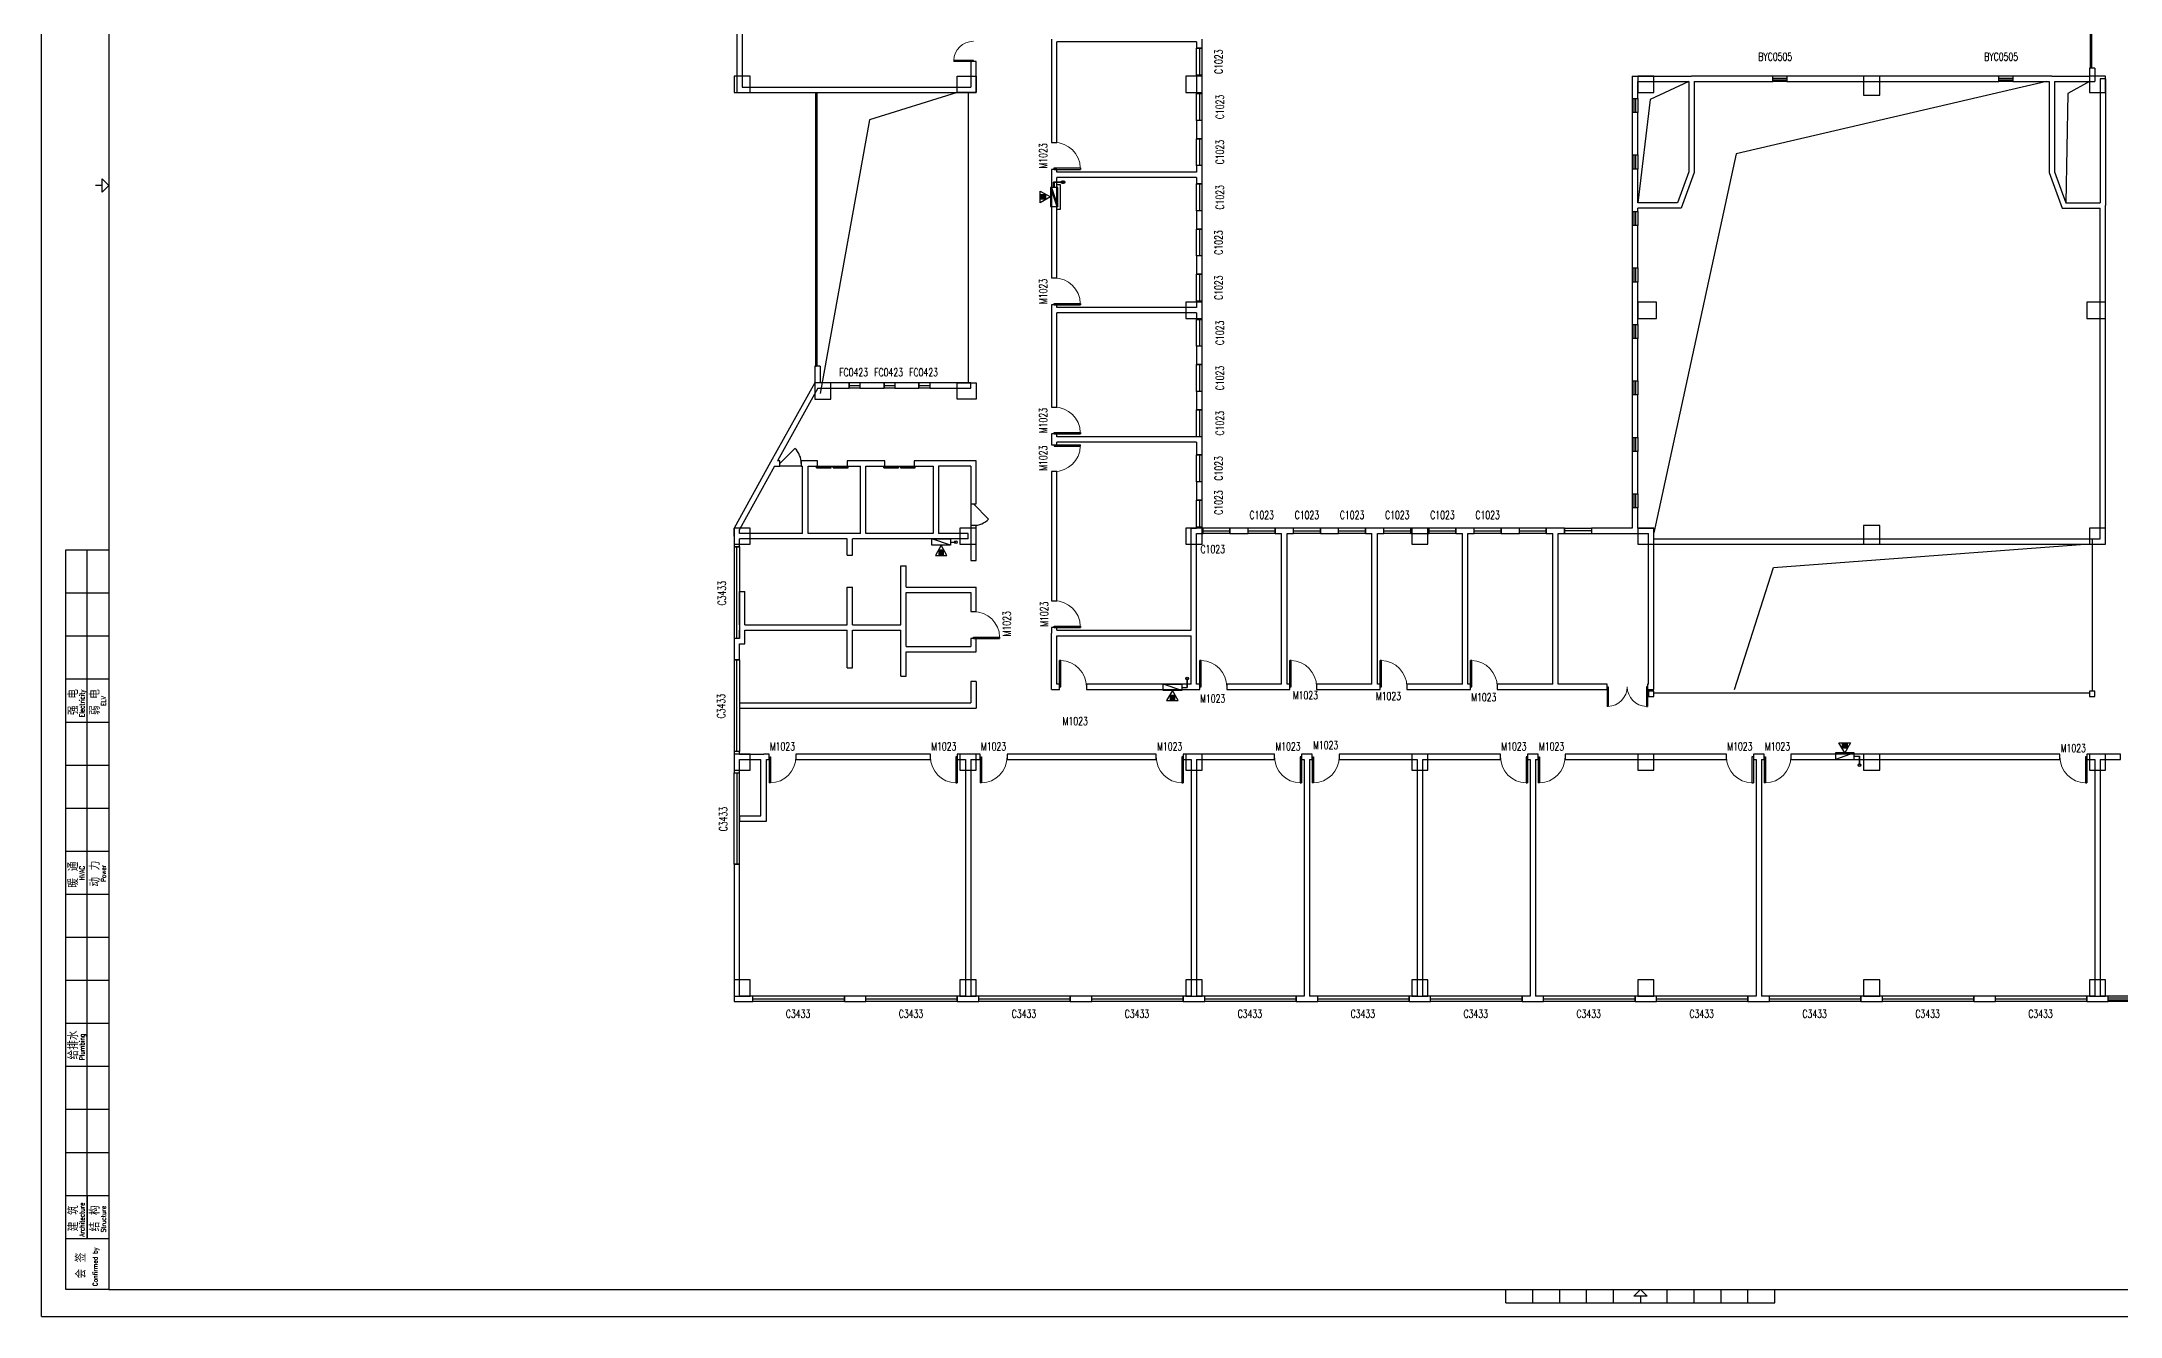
# Model space of a CAD drawing. Header units: inches. Extents: x -867 to 118033, y 851870 to 935970.
# Drawn here: x -867 to 76433, y 851870 to 899270 of the extents above; entities that cross this region are included whole.
import ezdxf

# ---------------------------------------------------------------- set-up
doc = ezdxf.new("R2010")
doc.units = ezdxf.units.IN
doc.header["$MEASUREMENT"] = 0
for name, color, linetype in [('COLUMN', 10, 'Continuous'), ('CURTWALL', 10, 'Continuous'), ('DOOR_FIRE', 10, 'Continuous'), ('WALL', 10, 'Continuous'), ('WINDOW', 10, 'Continuous')]:
    doc.layers.add(name, color=color, linetype=linetype)
doc.styles.add('_TCH_WINDOW', font='SIMPLEX', dxfattribs={"bigfont": 'GBCBIG'})
doc.styles.add('TKZ2_tjkts.shx', font='tjromant.shx', dxfattribs={"bigfont": 'tjkts.shx'})

msp = doc.modelspace()

# ---------------------------------------------------------------- linework, layer by layer
at = {"color": 7}
for p, q in [((-867, 851870), (-867, 935970)), ((1383, 893920), (1133, 893920)), ((833, 854770), (833, 880370)), ((33, 878770), (1633, 878770)), ((33, 877170), (1633, 877170)), ((33, 875570), (1633, 875570)), ((33, 873970), (1633, 873970)), ((33, 872370), (1633, 872370)), ((33, 870770), (1633, 870770)), ((33, 869170), (1633, 869170)), ((33, 867570), (1633, 867570)), ((33, 865970), (1633, 865970)), ((33, 864370), (1633, 864370)), ((33, 862770), (1633, 862770)), ((33, 861170), (1633, 861170)), ((33, 859570), (1633, 859570)), ((33, 857970), (1633, 857970)), ((33, 856370), (1633, 856370)), ((833, 856370), (833, 854770)), ((33, 854770), (1633, 854770)), ((53583, 852375), (53583, 852875)), ((54583, 852375), (54583, 852875)), ((55583, 852375), (55583, 852875)), ((56583, 852375), (56583, 852875)), ((57583, 852375), (57583, 852875)), ((58583, 852625), (58583, 852375)), ((59583, 852375), (59583, 852875)), ((60583, 852375), (60583, 852875)), ((61583, 852375), (61583, 852875)), ((62583, 852375), (62583, 852875)), ((63583, 852375), (63583, 852875)), ((-867, 851870), (118033, 851870)), ((53583, 852375), (63583, 852375))]:
    msp.add_line(p, q, dxfattribs=at)
at = {"color": 1}
for p, q in [((36763, 894044), (37093, 894044)), ((36763, 893844), (36763, 894044)), ((36803, 894044), (37133, 894044)), ((36803, 893844), (36803, 894044)), ((32933, 880660), (33133, 880660)), ((41533, 875260), (41733, 875260)), ((41733, 875260), (41733, 875590)), ((66533, 872700), (66733, 872700)), ((66733, 872700), (66733, 872370))]:
    msp.add_line(p, q, dxfattribs=at)
at = {"color": 1, "linetype": 'Continuous', "ltscale": 2}
for p, q in [((37093, 894044), (36763, 894044)), ((37133, 894044), (36803, 894044)), ((41733, 875590), (41733, 875260)), ((66733, 872370), (66733, 872700))]:
    msp.add_line(p, q, dxfattribs=at)
at = {"color": 8}
for p, q in [((36288, 893519), (36350, 893582)), ((36288, 893406), (36464, 893582)), ((36288, 893434), (36435, 893582)), ((36288, 893547), (36322, 893582)), ((36288, 893462), (36407, 893582)), ((36288, 893491), (36379, 893582)), ((36316, 893406), (36464, 893553)), ((36344, 893406), (36464, 893525)), ((36372, 893406), (36464, 893497)), ((36401, 893406), (36464, 893469)), ((36429, 893406), (36464, 893440)), ((32495, 880214), (32642, 880361)), ((32495, 880298), (32557, 880361)), ((32495, 880242), (32614, 880361)), ((32495, 880270), (32586, 880361)), ((32495, 880327), (32529, 880361)), ((32495, 880185), (32671, 880361)), ((32523, 880185), (32671, 880333)), ((32551, 880185), (32671, 880305)), ((32579, 880185), (32671, 880276)), ((32608, 880185), (32671, 880248)), ((32636, 880185), (32671, 880220)), ((41095, 874898), (41157, 874961)), ((41095, 874814), (41242, 874961)), ((41095, 874842), (41214, 874961)), ((41095, 874927), (41129, 874961)), ((41095, 874785), (41271, 874961)), ((41095, 874870), (41186, 874961)), ((41123, 874785), (41271, 874933)), ((41151, 874785), (41271, 874905)), ((41179, 874785), (41271, 874876)), ((41208, 874785), (41271, 874848)), ((41236, 874785), (41271, 874820)), ((66095, 873175), (66271, 872999)), ((66095, 873147), (66242, 872999)), ((66095, 873119), (66214, 872999)), ((66095, 873090), (66186, 872999)), ((66095, 873062), (66157, 872999)), ((66095, 873034), (66129, 872999)), ((66123, 873175), (66271, 873027)), ((66151, 873175), (66271, 873056)), ((66179, 873175), (66271, 873084)), ((66208, 873175), (66271, 873112)), ((66236, 873175), (66271, 873141))]:
    msp.add_line(p, q, dxfattribs=at)
at = {"color": 7}
msp.add_lwpolyline([(117033, 852870), (117033, 934970), (1633, 934970), (1633, 852870)], close=True, dxfattribs=at)
for points in [[(60383, 897780), (58951, 897122), (58483, 893280)], [(73683, 897780), (62140, 895098), (59083, 881006)], [(75283, 897780), (74472, 897344), (74402, 893280)], [(33183, 897380), (29916, 896366), (28083, 886180)], [(62083, 875180), (63534, 879712), (75283, 880599)], [(1633, 852870), (33, 852870), (33, 880370), (1633, 880370)]]:
    msp.add_lwpolyline(points, dxfattribs=at)
at = {"color": 2}
for points in [[(36643, 893494), (36270, 893279), (36270, 893709)], [(36288, 893406), (36288, 893582), (36464, 893582), (36464, 893406)], [(32583, 880540), (32368, 880168), (32797, 880168)], [(32495, 880185), (32671, 880185), (32671, 880361), (32495, 880361)], [(41183, 875140), (40968, 874768), (41397, 874768)], [(41095, 874785), (41271, 874785), (41271, 874961), (41095, 874961)], [(66183, 872820), (65968, 873192), (66397, 873192)], [(66095, 873175), (66271, 873175), (66271, 872999), (66095, 872999)]]:
    msp.add_lwpolyline(points, close=True, dxfattribs=at)
at = {"color": 30, "linetype": 'Continuous'}
for points in [[(36883, 893144), (36883, 893844), (36643, 893844), (36883, 893144)], [(36883, 893144), (36883, 893844), (36643, 893844), (36643, 893144)], [(36923, 893144), (36923, 893844), (36683, 893844), (36923, 893144)], [(36923, 893144), (36923, 893844), (36683, 893844), (36683, 893144)], [(32233, 880780), (32933, 880780), (32933, 880540), (32233, 880780)], [(32233, 880780), (32933, 880780), (32933, 880540), (32233, 880540)], [(40833, 875380), (41533, 875380), (41533, 875140), (40833, 875140)], [(40833, 875380), (41533, 875380), (41533, 875140), (40833, 875380)], [(65833, 872580), (66533, 872580), (66533, 872820), (65833, 872820)], [(65833, 872580), (66533, 872580), (66533, 872820), (65833, 872580)]]:
    msp.add_lwpolyline(points, close=True, dxfattribs=at)
at = {"color": 30}
msp.add_lwpolyline([(36883, 893044), (37023, 893044), (37023, 893944), (36883, 893944)], dxfattribs=at)
at = {"color": 7}
for points in [[(1383, 893670, 0), (1383, 894170, 0), (1633, 893920, 0)], [(58833, 852625, 0), (58333, 852625, 0), (58583, 852875, 0)]]:
    msp.add_polyline3d(points, close=True, dxfattribs=at)
at = {"color": 2}
for centre in [(37093, 894044), (37133, 894044), (33133, 880660, -1000), (41733, 875590), (66733, 872370)]:
    msp.add_circle(centre, 50, dxfattribs=at)
at = {"layer": 'COLUMN', "color": 2, "ltscale": 3}
for points in [[(25483, 897380), (25483, 897980), (24883, 897980), (24883, 897380)], [(33183, 897980), (33883, 897980), (33883, 897380), (33183, 897380)], [(42283, 897380), (42283, 897980), (41683, 897980), (41683, 897380)], [(59083, 897380), (59083, 897980), (58483, 897980), (58483, 897380)], [(67483, 897280), (67483, 897980), (66883, 897980), (66883, 897280)], [(75883, 897380), (75883, 897980), (75283, 897980), (75283, 897380)], [(42283, 888980), (42283, 889580), (41683, 889580), (41683, 888980)], [(59183, 888980), (59183, 889580), (58483, 889580), (58483, 888980)], [(75883, 888980), (75883, 889580), (75183, 889580), (75183, 888980)], [(28483, 885980), (28483, 886580), (27883, 886580), (27883, 885980)], [(33183, 886580), (33883, 886580), (33883, 885980), (33183, 885980)], [(67483, 880580), (67483, 881280), (66883, 881280), (66883, 880580)], [(25483, 880580), (25483, 881180), (24883, 881180), (24883, 880580)], [(33883, 880580), (33883, 881180), (33283, 881180), (33283, 880580)], [(42283, 880580), (42283, 881180), (41683, 881180), (41683, 880580)], [(50683, 880580), (50683, 881180), (50083, 881180), (50083, 880580)], [(59083, 880580), (59083, 881180), (58483, 881180), (58483, 880580)], [(75883, 880580), (75883, 881180), (75283, 881180), (75283, 880580)], [(58883, 874920), (59083, 874920), (59083, 875120), (58883, 875120)], [(75283, 874920), (75483, 874920), (75483, 875120), (75283, 875120)], [(25483, 872180), (25483, 872780), (24883, 872780), (24883, 872180)], [(33883, 872180), (33883, 872780), (33283, 872780), (33283, 872180)], [(42283, 872180), (42283, 872780), (41683, 872780), (41683, 872180)], [(50683, 872180), (50683, 872780), (50083, 872780), (50083, 872180)], [(59083, 872180), (59083, 872780), (58483, 872780), (58483, 872180)], [(67483, 872180), (67483, 872780), (66883, 872780), (66883, 872180)], [(75883, 872180), (75883, 872780), (75283, 872780), (75283, 872180)], [(25483, 863780), (25483, 864380), (24883, 864380), (24883, 863780)], [(33883, 863780), (33883, 864380), (33283, 864380), (33283, 863780)], [(42283, 863780), (42283, 864380), (41683, 864380), (41683, 863780)], [(50683, 863780), (50683, 864380), (50083, 864380), (50083, 863780)], [(59083, 863780), (59083, 864380), (58483, 864380), (58483, 863780)], [(67483, 863780), (67483, 864380), (66883, 864380), (66883, 863780)], [(75883, 863780), (75883, 864380), (75283, 864380), (75283, 863780)]]:
    msp.add_lwpolyline(points, close=True, dxfattribs=at)
at = {"layer": 'CURTWALL', "color": 4}
for p, q in [((75313, 905480), (75313, 898280)), ((75363, 905480), (75363, 898280)), ((27913, 897380), (27913, 887180)), ((27963, 897380), (27963, 887220))]:
    msp.add_line(p, q, dxfattribs=at)
at = {"layer": 'DOOR_FIRE', "color": 7}
for p, q in [((33051, 898568), (33051, 898530)), ((33783, 898568), (33051, 898568)), ((33783, 898530), (33051, 898530)), ((33783, 898530), (33783, 898568)), ((58283, 884555), (58283, 884030)), ((58349, 884030), (58349, 884555)), ((58416, 884030), (58416, 884555)), ((58483, 884555), (58483, 884030)), ((58283, 882455), (58283, 881930)), ((58349, 881930), (58349, 882455)), ((58416, 881930), (58416, 882455)), ((58483, 882455), (58483, 881930)), ((57343, 875280), (57380, 875280)), ((57343, 875280), (57343, 874549)), ((57380, 875280), (57380, 874549)), ((58805, 875280), (58805, 874549)), ((58843, 875280), (58805, 875280)), ((58843, 875280), (58843, 874549)), ((57380, 874549), (57343, 874549)), ((58805, 874549), (58843, 874549))]:
    msp.add_line(p, q, dxfattribs=at)
at = {"layer": 'DOOR_FIRE', "color": 4, "linetype": 'Continuous'}
for p, q in [((33583, 897380), (33583, 886580)), ((75383, 880770), (75383, 875120)), ((75283, 875045), (59083, 875045))]:
    msp.add_line(p, q, dxfattribs=at)
at = {"layer": 'DOOR_FIRE', "color": 4}
for p, q in [((29158, 886580), (29158, 886380)), ((29558, 886580), (29158, 886580)), ((29158, 886480), (29558, 886480)), ((29558, 886380), (29158, 886380)), ((29558, 886580), (29558, 886380)), ((30858, 886580), (30458, 886580)), ((30458, 886580), (30458, 886380)), ((30458, 886480), (30858, 886480)), ((30858, 886380), (30458, 886380)), ((30858, 886580), (30858, 886380)), ((31758, 886580), (31758, 886380)), ((32158, 886580), (31758, 886580)), ((31758, 886480), (32158, 886480)), ((32158, 886380), (31758, 886380)), ((32158, 886580), (32158, 886380)), ((26581, 883580), (27146, 884146)), ((27381, 883480), (26581, 883480)), ((33683, 882080), (33683, 881280)), ((33783, 882080), (34348, 881515)), ((55083, 881180), (54083, 881180)), ((54083, 880980), (54083, 881180)), ((54083, 881080), (55083, 881080)), ((55083, 880980), (54083, 880980)), ((55083, 880980), (55083, 881180)), ((55763, 881180), (56763, 881180)), ((55763, 881180), (55763, 880980)), ((56763, 881080), (55763, 881080)), ((55763, 880980), (56763, 880980)), ((56763, 881180), (56763, 880980))]:
    msp.add_line(p, q, dxfattribs=at)
at = {"layer": 'DOOR_FIRE', "color": 7, "lineweight": 13}
for centre, start, end in [((33783, 898549), 90, 178.53072), ((57361, 875280), 271.46928, 0), ((58824, 875280), 180, 268.53072)]:
    msp.add_arc(centre, 731, start, end, dxfattribs=at)
at = {"layer": 'DOOR_FIRE', "color": 4}
for centre, start, end in [((26581, 883580), 0, 45), ((33783, 882080), 270, 315)]:
    msp.add_arc(centre, 800, start, end, dxfattribs=at)
at = {"layer": 'WALL', "color": 2}
for p, q in [((24983, 900880), (24983, 897380)), ((25183, 900780), (25183, 897580)), ((36683, 899360), (36683, 895520)), ((42083, 899260), (36883, 899260)), ((36883, 895520), (36883, 899260)), ((42083, 899260), (42083, 899020)), ((42083, 899020), (42283, 899020)), ((42283, 899020), (42283, 899360)), ((33683, 898530), (33683, 897580)), ((33883, 898530), (33683, 898530)), ((33883, 897380), (33883, 898530)), ((75483, 898280), (75283, 898280)), ((75283, 898280), (75283, 897980)), ((75483, 898280), (75483, 897780)), ((25183, 897580), (33683, 897580)), ((42083, 898020), (42083, 897340)), ((42283, 898020), (42083, 898020)), ((42283, 897340), (42283, 898020)), ((58283, 897980), (58283, 897155)), ((58283, 897980), (60483, 897980)), ((58483, 897155), (58483, 897780)), ((58483, 897780), (60383, 897780)), ((60383, 897780), (60383, 894433)), ((63508, 897980), (60483, 897980)), ((60583, 897780), (63508, 897780)), ((60583, 897780), (60583, 894398)), ((63508, 897780), (63508, 897980)), ((71908, 897980), (64033, 897980)), ((64033, 897980), (64033, 897780)), ((64033, 897780), (71908, 897780)), ((71908, 897780), (71908, 897980)), ((73883, 897980), (72433, 897980)), ((72433, 897980), (72433, 897780)), ((72433, 897780), (73783, 897780)), ((73783, 897780), (73783, 894398)), ((73883, 897980), (75283, 897980)), ((73983, 897780), (73983, 894433)), ((73983, 897780), (75483, 897780)), ((75683, 897880), (75683, 893280)), ((75883, 897880), (75683, 897880)), ((75883, 897880), (75883, 893180)), ((24983, 897380), (33883, 897380)), ((42083, 897340), (42283, 897340)), ((58283, 897155), (58483, 897155)), ((42083, 896340), (42083, 895660)), ((42283, 896340), (42083, 896340)), ((42283, 895660), (42283, 896340)), ((58483, 896630), (58283, 896630)), ((58283, 896630), (58283, 895055)), ((58483, 895055), (58483, 896630)), ((36683, 895520), (36883, 895520)), ((42083, 895660), (42283, 895660)), ((36883, 894520), (36683, 894520)), ((36683, 894520), (36683, 894320)), ((36883, 894420), (36883, 894520)), ((42083, 894420), (36883, 894420)), ((42083, 894660), (42083, 894420)), ((42283, 894660), (42083, 894660)), ((42283, 894320), (42283, 894660)), ((58283, 895055), (58483, 895055)), ((58483, 894530), (58283, 894530)), ((58283, 894530), (58283, 893180)), ((58483, 893280), (58483, 894530)), ((60383, 894433), (59963, 893280)), ((60583, 894398), (60103, 893080)), ((73783, 894398), (74262, 893080)), ((73983, 894433), (74402, 893280)), ((36683, 894320), (36683, 890480)), ((42083, 894220), (36883, 894220)), ((36883, 890480), (36883, 894220)), ((42083, 894220), (42083, 893980)), ((42083, 893980), (42283, 893980)), ((42283, 893980), (42283, 894320)), ((42283, 892980), (42083, 892980)), ((42083, 892980), (42083, 892300)), ((42283, 892300), (42283, 892980)), ((58283, 893180), (58283, 892955)), ((58283, 892955), (58483, 892955)), ((59963, 893280), (58483, 893280)), ((60103, 893080), (58483, 893080)), ((58483, 892955), (58483, 893080)), ((74262, 893080), (75683, 893080)), ((74402, 893280), (75683, 893280)), ((75683, 880780), (75683, 893080)), ((75883, 880580), (75883, 893180)), ((42083, 892300), (42283, 892300)), ((58483, 892430), (58283, 892430)), ((58283, 892430), (58283, 890855)), ((58483, 890855), (58483, 892430)), ((42083, 891300), (42083, 890620)), ((42283, 891300), (42083, 891300)), ((42283, 890620), (42283, 891300)), ((42083, 890620), (42283, 890620)), ((58283, 890855), (58483, 890855)), ((36683, 890480), (36883, 890480)), ((58283, 890330), (58283, 888755)), ((58483, 890330), (58283, 890330)), ((58483, 888755), (58483, 890330)), ((36883, 889480), (36683, 889480)), ((36683, 889480), (36683, 889280)), ((36683, 889280), (36683, 885680)), ((36883, 889380), (36883, 889480)), ((42083, 889380), (36883, 889380)), ((42083, 889180), (36883, 889180)), ((36883, 885680), (36883, 889180)), ((42283, 889620), (42083, 889620)), ((42083, 889620), (42083, 889380)), ((42083, 889180), (42083, 888940)), ((42283, 889280), (42283, 889620)), ((42283, 888940), (42283, 889280)), ((42083, 888940), (42283, 888940)), ((58283, 888755), (58483, 888755)), ((58283, 888230), (58283, 886655)), ((58483, 888230), (58283, 888230)), ((58483, 886655), (58483, 888230)), ((42083, 887940), (42083, 887260)), ((42283, 887940), (42083, 887940)), ((42283, 887260), (42283, 887940)), ((28083, 887198), (27883, 887198)), ((27883, 887198), (27883, 886580)), ((28083, 887198), (28083, 886580)), ((42083, 887260), (42283, 887260)), ((58283, 886655), (58483, 886655)), ((27883, 886580), (26243, 883629)), ((28000, 886380), (26500, 883680)), ((27883, 886580), (27883, 886580)), ((27983, 886380), (28000, 886380)), ((27983, 886380), (29158, 886380)), ((29158, 886580), (28083, 886580)), ((29158, 886380), (29158, 886580)), ((30458, 886580), (29558, 886580)), ((29558, 886580), (29558, 886380)), ((29558, 886380), (30458, 886380)), ((30458, 886380), (30458, 886580)), ((30858, 886580), (30858, 886380)), ((31758, 886580), (30858, 886580)), ((30858, 886380), (31758, 886380)), ((31758, 886380), (31758, 886580)), ((33683, 886580), (32158, 886580)), ((32158, 886580), (32158, 886380)), ((32158, 886380), (33683, 886380)), ((33683, 886380), (33683, 886580)), ((42283, 886260), (42083, 886260)), ((42083, 886260), (42083, 885580)), ((42283, 885580), (42283, 886260)), ((58483, 886130), (58283, 886130)), ((58283, 886130), (58283, 884555)), ((58483, 884555), (58483, 886130)), ((36683, 885680), (36883, 885680)), ((42083, 885580), (42283, 885580)), ((36883, 884680), (36683, 884680)), ((36683, 884680), (36683, 884480)), ((36683, 884480), (36683, 884280)), ((36883, 884580), (36883, 884680)), ((42083, 884580), (36883, 884580)), ((42083, 884380), (36883, 884380)), ((36883, 884280), (36883, 884380)), ((42283, 884580), (42083, 884580)), ((42083, 884380), (42083, 883900)), ((42283, 884480), (42283, 884580)), ((42283, 883900), (42283, 884480)), ((58283, 884555), (58483, 884555)), ((26243, 883629), (24883, 881180)), ((26581, 883680), (26500, 883680)), ((26581, 883480), (26581, 883680)), ((27533, 883680), (27381, 883680)), ((27381, 883680), (27381, 883480)), ((27983, 883680), (27533, 883680)), ((27983, 883480), (27983, 883680)), ((29083, 883680), (29083, 883480)), ((29683, 883680), (29083, 883680)), ((30483, 883680), (29683, 883680)), ((30483, 883480), (30483, 883680)), ((32383, 883680), (31583, 883680)), ((31583, 883680), (31583, 883480)), ((33883, 883680), (32383, 883680)), ((33883, 882080), (33883, 883680)), ((36683, 884280), (36883, 884280)), ((42083, 883900), (42283, 883900)), ((58283, 884030), (58283, 882455)), ((58483, 884030), (58283, 884030)), ((58483, 882455), (58483, 884030)), ((26389, 883480), (25083, 881128)), ((26389, 883480), (26581, 883480)), ((27381, 883480), (27433, 883480)), ((27433, 880980), (27433, 883480)), ((27633, 880980), (27633, 883480)), ((27633, 883480), (27983, 883480)), ((29083, 883480), (29583, 883480)), ((29583, 880980), (29583, 883480)), ((29783, 880980), (29783, 883480)), ((29783, 883480), (30483, 883480)), ((31583, 883480), (32283, 883480)), ((32283, 883480), (32283, 880980)), ((33683, 883480), (32483, 883480)), ((32483, 883480), (32483, 880980)), ((33683, 883480), (33683, 882080)), ((36683, 883280), (36683, 878480)), ((36883, 883280), (36683, 883280)), ((36883, 878480), (36883, 883280)), ((42083, 882900), (42083, 882220)), ((42283, 882900), (42083, 882900)), ((42283, 882220), (42283, 882900)), ((33683, 882080), (33883, 882080)), ((42083, 882220), (42283, 882220)), ((58283, 882455), (58483, 882455)), ((33683, 881280), (33683, 879980)), ((33883, 881280), (33683, 881280)), ((33883, 879980), (33883, 881280)), ((42283, 881220), (42083, 881220)), ((42083, 881220), (42083, 881180)), ((42283, 881180), (42283, 881220)), ((58483, 881930), (58283, 881930)), ((58283, 881930), (58283, 881180)), ((58483, 881180), (58483, 881930)), ((24883, 880880), (24883, 881180)), ((24883, 880880), (24883, 880480)), ((24883, 880480), (25083, 880480)), ((25083, 880980), (25083, 881128)), ((27433, 880980), (25083, 880980)), ((25083, 880480), (25083, 880780)), ((27533, 880780), (25083, 880780)), ((29083, 880780), (27533, 880780)), ((29183, 880980), (27633, 880980)), ((29083, 880180), (29083, 880780)), ((29583, 880980), (29183, 880980)), ((29683, 880780), (29283, 880780)), ((29283, 880180), (29283, 880780)), ((32383, 880780), (29683, 880780)), ((32283, 880980), (29783, 880980)), ((33583, 880780), (32383, 880780)), ((33583, 880980), (32483, 880980)), ((33583, 880780), (33583, 880980)), ((41883, 877380), (41883, 881180)), ((41883, 881180), (42083, 881180)), ((42083, 877280), (42083, 880980)), ((42083, 880980), (42183, 880980)), ((42183, 880980), (42323, 880980)), ((42323, 881180), (42283, 881180)), ((42323, 880980), (42323, 881180)), ((43323, 881180), (43323, 880980)), ((44003, 881180), (43323, 881180)), ((43323, 880980), (44003, 880980)), ((44003, 880980), (44003, 881180)), ((45003, 881180), (45003, 880980)), ((45343, 881180), (45003, 881180)), ((45003, 880980), (45243, 880980)), ((45243, 875380), (45243, 880980)), ((45683, 881180), (45343, 881180)), ((45443, 875380), (45443, 880980)), ((45443, 880980), (45683, 880980)), ((45683, 880980), (45683, 881180)), ((47363, 881180), (46683, 881180)), ((46683, 881180), (46683, 880980)), ((46683, 880980), (47363, 880980)), ((47363, 880980), (47363, 881180)), ((48363, 881180), (48363, 880980)), ((48703, 881180), (48363, 881180)), ((48363, 880980), (48603, 880980)), ((48603, 875380), (48603, 880980)), ((49043, 881180), (48703, 881180)), ((48803, 880980), (49043, 880980)), ((48803, 875380), (48803, 880980)), ((49043, 880980), (49043, 881180)), ((50723, 881180), (50043, 881180)), ((50043, 881180), (50043, 880980)), ((50043, 880980), (50723, 880980)), ((50723, 880980), (50723, 881180)), ((52063, 881180), (51723, 881180)), ((51723, 881180), (51723, 880980)), ((51723, 880980), (51963, 880980)), ((51963, 875380), (51963, 880980)), ((52403, 881180), (52063, 881180)), ((52163, 875380), (52163, 880980)), ((52163, 880980), (52403, 880980)), ((52403, 880980), (52403, 881180)), ((53403, 881180), (53403, 880980)), ((54083, 881180), (53403, 881180)), ((53403, 880980), (54083, 880980)), ((54083, 880980), (54083, 881180)), ((55423, 881180), (55083, 881180)), ((55083, 881180), (55083, 880980)), ((55083, 880980), (55323, 880980)), ((55323, 875380), (55323, 880980)), ((55763, 881180), (55423, 881180)), ((55523, 875380), (55523, 880980)), ((55523, 880980), (55763, 880980)), ((55763, 880980), (55763, 881180)), ((56763, 881180), (56763, 880980)), ((58283, 881180), (56763, 881180)), ((56763, 880980), (58383, 880980)), ((58383, 880980), (58883, 880980)), ((58483, 881180), (59083, 881180)), ((58883, 880680), (58883, 880980)), ((58883, 875380), (58883, 880680)), ((59083, 880780), (59083, 881180)), ((59083, 880780), (75683, 880780)), ((59083, 875180), (59083, 880580)), ((59083, 880580), (75883, 880580)), ((29083, 880180), (29283, 880180)), ((31083, 879780), (31283, 879780)), ((31083, 878880), (31083, 879780)), ((31283, 878980), (31283, 879780)), ((33683, 879980), (33883, 879980)), ((29083, 878980), (29283, 878980)), ((29083, 877580), (29083, 878980)), ((29283, 877580), (29283, 878980)), ((31283, 878980), (33883, 878980)), ((33883, 878080), (33883, 878980)), ((25083, 878820), (25283, 878820)), ((25083, 877580), (25083, 878820)), ((25283, 877580), (25283, 878820)), ((31083, 877580), (31083, 878880)), ((31283, 878780), (33683, 878780)), ((31283, 877480), (31283, 878780)), ((33683, 878780), (33683, 878080)), ((36683, 878480), (36883, 878480)), ((25083, 877580), (25083, 877580)), ((25083, 877580), (25083, 877380)), ((25083, 877380), (25083, 877380)), ((25083, 877080), (25083, 877380)), ((25283, 877580), (29083, 877580)), ((25283, 876880), (25283, 877380)), ((25283, 877380), (29083, 877380)), ((29083, 875980), (29083, 877380)), ((29283, 877580), (31083, 877580)), ((29283, 877380), (31083, 877380)), ((29283, 875980), (29283, 877380)), ((31083, 876680), (31083, 877380)), ((31283, 876780), (31283, 877480)), ((33683, 878080), (33883, 878080)), ((36683, 877480), (36683, 877280)), ((36883, 877480), (36683, 877480)), ((36883, 877380), (36883, 877480)), ((36883, 877380), (41883, 877380)), ((25083, 877080), (24883, 877080)), ((24883, 877080), (24883, 876980)), ((24883, 876980), (24883, 876280)), ((25083, 877080), (25083, 877080)), ((25083, 876280), (25083, 876880)), ((25083, 876880), (25283, 876880)), ((31083, 875680), (31083, 876680)), ((31283, 876780), (33683, 876780)), ((33683, 877080), (33683, 876780)), ((33883, 877080), (33683, 877080)), ((33883, 876580), (33883, 877080)), ((36683, 875180), (36683, 877280)), ((36883, 877180), (41883, 877180)), ((36883, 875380), (36883, 877180)), ((41883, 875380), (41883, 877180)), ((42083, 875380), (42083, 877280)), ((24883, 876280), (25083, 876280)), ((29083, 875980), (29283, 875980)), ((31283, 876580), (33883, 876580)), ((31283, 875680), (31283, 876580)), ((31083, 875680), (31283, 875680)), ((33883, 875480), (33683, 875480)), ((33683, 875480), (33683, 874680)), ((33883, 875480), (33883, 874480)), ((36683, 875180), (36983, 875180)), ((36983, 875380), (36883, 875380)), ((36983, 875180), (36983, 875380)), ((37983, 875380), (37983, 875180)), ((41883, 875380), (37983, 875380)), ((37983, 875180), (41983, 875180)), ((41983, 875180), (42204, 875180)), ((42204, 875380), (42083, 875380)), ((42204, 875180), (42204, 875380)), ((43204, 875380), (43204, 875180)), ((45243, 875380), (43204, 875380)), ((43204, 875180), (45343, 875180)), ((45343, 875180), (45543, 875180)), ((45543, 875380), (45443, 875380)), ((45543, 875180), (45543, 875380)), ((46543, 875380), (46543, 875180)), ((48603, 875380), (46543, 875380)), ((46543, 875180), (48703, 875180)), ((48703, 875180), (48903, 875180)), ((48903, 875380), (48803, 875380)), ((48903, 875180), (48903, 875380)), ((51963, 875380), (49903, 875380)), ((49903, 875380), (49903, 875180)), ((49903, 875180), (52063, 875180)), ((52063, 875180), (52263, 875180)), ((52263, 875380), (52163, 875380)), ((52263, 875180), (52263, 875380)), ((55323, 875380), (53263, 875380)), ((53263, 875380), (53263, 875180)), ((53263, 875180), (55423, 875180)), ((55423, 875180), (57343, 875180)), ((57343, 875380), (55523, 875380)), ((57343, 875180), (57343, 875380)), ((58883, 875380), (58843, 875380)), ((58843, 875380), (58843, 875180)), ((58843, 875180), (59083, 875180)), ((25083, 874680), (33683, 874680)), ((25083, 874680), (25083, 874480)), ((25083, 874480), (33883, 874480)), ((25083, 872880), (24883, 872880)), ((24883, 872880), (24883, 872680)), ((25083, 872780), (25083, 872880)), ((25083, 872780), (25983, 872780)), ((26183, 872780), (25983, 872780)), ((26183, 872580), (26183, 872780)), ((32183, 872780), (27183, 872780)), ((27183, 872780), (27183, 872580)), ((32183, 872580), (32183, 872780)), ((33583, 872780), (33183, 872780)), ((33183, 872780), (33183, 872580)), ((34033, 872780), (33583, 872780)), ((34033, 872580), (34033, 872780)), ((35033, 872780), (35033, 872580)), ((40583, 872780), (35033, 872780)), ((40583, 872580), (40583, 872780)), ((41583, 872780), (41583, 872580)), ((41983, 872780), (41583, 872780)), ((44983, 872780), (41983, 872780)), ((44983, 872580), (44983, 872780)), ((45983, 872780), (45983, 872580)), ((46183, 872780), (45983, 872780)), ((46383, 872780), (46183, 872780)), ((46383, 872580), (46383, 872780)), ((50383, 872780), (47383, 872780)), ((47383, 872780), (47383, 872580)), ((53383, 872780), (50383, 872780)), ((53383, 872580), (53383, 872780)), ((54383, 872780), (54383, 872580)), ((54583, 872780), (54383, 872780)), ((54783, 872780), (54583, 872780)), ((54783, 872580), (54783, 872780)), ((61783, 872780), (55783, 872780)), ((55783, 872780), (55783, 872580)), ((61783, 872580), (61783, 872780)), ((62783, 872780), (62783, 872580)), ((62983, 872780), (62783, 872780)), ((63183, 872780), (62983, 872780)), ((63183, 872580), (63183, 872780)), ((64183, 872780), (64183, 872580)), ((74183, 872780), (64183, 872780)), ((74183, 872580), (74183, 872780)), ((75583, 872780), (75183, 872780)), ((75183, 872780), (75183, 872580)), ((76433, 872780), (75583, 872780)), ((76433, 872580), (76433, 872780)), ((24883, 872680), (24883, 872080)), ((24883, 872080), (25083, 872080)), ((25083, 872580), (25883, 872580)), ((25083, 872080), (25083, 872580)), ((25883, 870480), (25883, 872580)), ((26083, 872580), (26183, 872580)), ((26083, 870280), (26083, 872580)), ((27183, 872580), (32183, 872580)), ((33183, 872580), (33483, 872580)), ((33483, 872580), (33483, 863780)), ((33683, 872580), (34033, 872580)), ((33683, 872580), (33683, 863780)), ((35033, 872580), (40583, 872580)), ((41583, 872580), (41883, 872580)), ((41883, 872580), (41883, 863780)), ((42083, 872580), (44983, 872580)), ((42083, 872580), (42083, 863780)), ((45983, 872580), (46083, 872580)), ((46083, 872580), (46083, 863780)), ((46283, 872580), (46283, 863780)), ((46283, 872580), (46383, 872580)), ((47383, 872580), (50283, 872580)), ((50283, 872580), (50283, 863780)), ((50483, 872580), (50483, 863780)), ((50483, 872580), (53383, 872580)), ((54383, 872580), (54483, 872580)), ((54483, 872580), (54483, 863780)), ((54683, 872580), (54783, 872580)), ((54683, 872580), (54683, 863780)), ((55783, 872580), (61783, 872580)), ((62783, 872580), (62883, 872580)), ((62883, 872580), (62883, 863780)), ((63083, 872580), (63183, 872580)), ((63083, 872580), (63083, 863780)), ((64183, 872580), (74183, 872580)), ((75183, 872580), (75483, 872580)), ((75483, 872580), (75483, 863780)), ((75683, 872580), (76433, 872580)), ((75683, 872580), (75683, 863780)), ((25083, 870480), (25083, 870280)), ((25083, 870480), (25883, 870480)), ((25083, 870280), (26083, 870280)), ((24883, 868680), (24883, 863580)), ((25083, 868680), (24883, 868680)), ((25083, 863780), (25083, 868680)), ((24883, 863580), (25583, 863580)), ((25583, 863780), (25083, 863780)), ((25583, 863580), (25583, 863780)), ((28983, 863780), (28983, 863580)), ((29783, 863780), (28983, 863780)), ((28983, 863580), (29783, 863580)), ((29783, 863580), (29783, 863780)), ((33483, 863780), (33183, 863780)), ((33183, 863780), (33183, 863580)), ((33183, 863580), (33583, 863580)), ((33583, 863580), (33983, 863580)), ((33983, 863780), (33683, 863780)), ((33983, 863580), (33983, 863780)), ((38183, 863780), (37383, 863780)), ((37383, 863780), (37383, 863580)), ((37383, 863580), (38183, 863580)), ((38183, 863580), (38183, 863780)), ((41883, 863780), (41583, 863780)), ((41583, 863780), (41583, 863580)), ((41583, 863580), (41983, 863580)), ((41983, 863580), (42383, 863580)), ((42383, 863780), (42083, 863780)), ((42383, 863580), (42383, 863780)), ((46083, 863780), (45783, 863780)), ((45783, 863780), (45783, 863580)), ((45783, 863580), (46183, 863580)), ((46183, 863580), (46583, 863580)), ((46583, 863780), (46283, 863780)), ((46583, 863580), (46583, 863780)), ((50283, 863780), (49983, 863780)), ((49983, 863780), (49983, 863580)), ((49983, 863580), (50383, 863580)), ((50383, 863580), (50783, 863580)), ((50783, 863780), (50483, 863780)), ((50783, 863580), (50783, 863780)), ((54183, 863780), (54183, 863580)), ((54483, 863780), (54183, 863780)), ((54183, 863580), (54583, 863580)), ((54583, 863580), (54983, 863580)), ((54983, 863780), (54683, 863780)), ((54983, 863580), (54983, 863780)), ((58383, 863780), (58383, 863580)), ((59183, 863780), (58383, 863780)), ((58383, 863580), (59183, 863580)), ((59183, 863580), (59183, 863780)), ((62583, 863780), (62583, 863580)), ((62883, 863780), (62583, 863780)), ((62583, 863580), (62983, 863580)), ((62983, 863580), (63383, 863580)), ((63383, 863780), (63083, 863780)), ((63383, 863580), (63383, 863780)), ((66783, 863780), (66783, 863580)), ((67583, 863780), (66783, 863780)), ((66783, 863580), (67583, 863580)), ((67583, 863580), (67583, 863780)), ((70983, 863780), (70983, 863580)), ((71783, 863780), (70983, 863780)), ((70983, 863580), (71783, 863580)), ((71783, 863580), (71783, 863780)), ((75183, 863780), (75183, 863580)), ((75483, 863780), (75183, 863780)), ((75183, 863580), (75583, 863580)), ((75583, 863580), (75983, 863580)), ((75983, 863780), (75683, 863780)), ((75983, 863580), (75983, 863780))]:
    msp.add_line(p, q, dxfattribs=at)
at = {"layer": 'WINDOW', "color": 4}
for p, q in [((42083, 898020), (42083, 899020)), ((42283, 899020), (42083, 899020)), ((42183, 899020), (42183, 898020)), ((42283, 898020), (42283, 899020)), ((42283, 898020), (42083, 898020)), ((42283, 897340), (42083, 897340)), ((42083, 896340), (42083, 897340)), ((42183, 897340), (42183, 896340)), ((42283, 896340), (42283, 897340)), ((42283, 896340), (42083, 896340)), ((42283, 895660), (42083, 895660)), ((42083, 894660), (42083, 895660)), ((42183, 895660), (42183, 894660)), ((42283, 894660), (42283, 895660)), ((42283, 894660), (42083, 894660)), ((42083, 892980), (42083, 893980)), ((42283, 893980), (42083, 893980)), ((42183, 893980), (42183, 892980)), ((42283, 892980), (42283, 893980)), ((42283, 892980), (42083, 892980)), ((42083, 891300), (42083, 892300)), ((42283, 892300), (42083, 892300)), ((42183, 892300), (42183, 891300)), ((42283, 891300), (42283, 892300)), ((42283, 891300), (42083, 891300)), ((42083, 889620), (42083, 890620)), ((42283, 890620), (42083, 890620)), ((42183, 890620), (42183, 889620)), ((42283, 889620), (42283, 890620)), ((42283, 889620), (42083, 889620)), ((42083, 887940), (42083, 888940)), ((42283, 888940), (42083, 888940)), ((42183, 888940), (42183, 887940)), ((42283, 887940), (42283, 888940)), ((42283, 887940), (42083, 887940)), ((42083, 886260), (42083, 887260)), ((42283, 887260), (42083, 887260)), ((42183, 887260), (42183, 886260)), ((42283, 886260), (42283, 887260)), ((42283, 886260), (42083, 886260)), ((42283, 885580), (42083, 885580)), ((42083, 884580), (42083, 885580)), ((42183, 885580), (42183, 884580)), ((42283, 884580), (42283, 885580)), ((42283, 884580), (42083, 884580)), ((42283, 883900), (42083, 883900)), ((42083, 882900), (42083, 883900)), ((42183, 883900), (42183, 882900)), ((42283, 882900), (42283, 883900)), ((42283, 882900), (42083, 882900)), ((42083, 881220), (42083, 882220)), ((42283, 882220), (42083, 882220)), ((42183, 882220), (42183, 881220)), ((42283, 881220), (42283, 882220)), ((42283, 881220), (42083, 881220)), ((25083, 880480), (24883, 880480)), ((24883, 880480), (24883, 877080)), ((24983, 877080), (24983, 880480)), ((25083, 880480), (25083, 877080)), ((43323, 881180), (42323, 881180)), ((42323, 880980), (42323, 881180)), ((42323, 881080), (43323, 881080)), ((43323, 880980), (42323, 880980)), ((43323, 880980), (43323, 881180)), ((45003, 881180), (44003, 881180)), ((44003, 880980), (44003, 881180)), ((44003, 881080), (45003, 881080)), ((45003, 880980), (44003, 880980)), ((45003, 880980), (45003, 881180)), ((45683, 880980), (45683, 881180)), ((46683, 881180), (45683, 881180)), ((45683, 881080), (46683, 881080)), ((46683, 880980), (45683, 880980)), ((46683, 880980), (46683, 881180)), ((48363, 881180), (47363, 881180)), ((47363, 880980), (47363, 881180)), ((47363, 881080), (48363, 881080)), ((48363, 880980), (47363, 880980)), ((48363, 880980), (48363, 881180)), ((50043, 881180), (49043, 881180)), ((49043, 880980), (49043, 881180)), ((49043, 881080), (50043, 881080)), ((50043, 880980), (49043, 880980)), ((50043, 880980), (50043, 881180)), ((51723, 881180), (50723, 881180)), ((50723, 880980), (50723, 881180)), ((50723, 881080), (51723, 881080)), ((51723, 880980), (50723, 880980)), ((51723, 880980), (51723, 881180)), ((52403, 880980), (52403, 881180)), ((53403, 881180), (52403, 881180)), ((52403, 881080), (53403, 881080)), ((53403, 880980), (52403, 880980)), ((53403, 880980), (53403, 881180)), ((25083, 877080), (24883, 877080)), ((24883, 876280), (24883, 872880)), ((25083, 876280), (24883, 876280)), ((24983, 872880), (24983, 876280)), ((25083, 876280), (25083, 872880)), ((25083, 872880), (24883, 872880)), ((24883, 872080), (25083, 872080)), ((24883, 868680), (24883, 872080)), ((24983, 872080), (24983, 868680)), ((25083, 868680), (25083, 872080)), ((24883, 868680), (25083, 868680)), ((28983, 863780), (25583, 863780)), ((25583, 863580), (25583, 863780)), ((25583, 863680), (28983, 863680)), ((28983, 863580), (25583, 863580)), ((28983, 863580), (28983, 863780)), ((29783, 863580), (29783, 863780)), ((33183, 863780), (29783, 863780)), ((29783, 863680), (33183, 863680)), ((33183, 863580), (29783, 863580)), ((33183, 863580), (33183, 863780)), ((33983, 863580), (33983, 863780)), ((37383, 863780), (33983, 863780)), ((33983, 863680), (37383, 863680)), ((37383, 863580), (33983, 863580)), ((37383, 863580), (37383, 863780)), ((41583, 863780), (38183, 863780)), ((38183, 863580), (38183, 863780)), ((38183, 863680), (41583, 863680)), ((41583, 863580), (38183, 863580)), ((41583, 863580), (41583, 863780)), ((42383, 863580), (42383, 863780)), ((45783, 863780), (42383, 863780)), ((42383, 863680), (45783, 863680)), ((45783, 863580), (42383, 863580)), ((45783, 863580), (45783, 863780)), ((49983, 863780), (46583, 863780)), ((46583, 863580), (46583, 863780)), ((46583, 863680), (49983, 863680)), ((49983, 863580), (46583, 863580)), ((49983, 863580), (49983, 863780)), ((50783, 863580), (50783, 863780)), ((54183, 863780), (50783, 863780)), ((50783, 863680), (54183, 863680)), ((54183, 863580), (50783, 863580)), ((54183, 863580), (54183, 863780)), ((58383, 863780), (54983, 863780)), ((54983, 863580), (54983, 863780)), ((54983, 863680), (58383, 863680)), ((58383, 863580), (54983, 863580)), ((58383, 863580), (58383, 863780)), ((62583, 863780), (59183, 863780)), ((59183, 863580), (59183, 863780)), ((59183, 863680), (62583, 863680)), ((62583, 863580), (59183, 863580)), ((62583, 863580), (62583, 863780)), ((66783, 863780), (63383, 863780)), ((63383, 863580), (63383, 863780)), ((63383, 863680), (66783, 863680)), ((66783, 863580), (63383, 863580)), ((66783, 863580), (66783, 863780)), ((67583, 863580), (67583, 863780)), ((70983, 863780), (67583, 863780)), ((67583, 863680), (70983, 863680)), ((70983, 863580), (67583, 863580)), ((70983, 863580), (70983, 863780)), ((71783, 863580), (71783, 863780)), ((75183, 863780), (71783, 863780)), ((71783, 863680), (75183, 863680)), ((75183, 863580), (71783, 863580)), ((75183, 863580), (75183, 863780))]:
    msp.add_line(p, q, dxfattribs=at)
at = {"layer": 'WINDOW', "color": 7}
for p, q in [((64033, 897980), (63508, 897980)), ((63508, 897914), (64033, 897914)), ((63508, 897847), (64033, 897847)), ((64033, 897780), (63508, 897780)), ((72433, 897980), (71908, 897980)), ((71908, 897914), (72433, 897914)), ((71908, 897847), (72433, 897847)), ((72433, 897780), (71908, 897780)), ((58283, 897155), (58283, 896630)), ((58349, 896630), (58349, 897155)), ((58416, 896630), (58416, 897155)), ((58483, 897155), (58483, 896630)), ((36783, 894570), (37758, 894570)), ((36783, 894520), (36783, 894570)), ((36783, 894520), (37758, 894520)), ((37758, 894570), (37758, 894520)), ((58283, 895055), (58283, 894530)), ((58349, 894530), (58349, 895055)), ((58416, 894530), (58416, 895055)), ((58483, 895055), (58483, 894530)), ((58283, 892955), (58283, 892430)), ((58349, 892430), (58349, 892955)), ((58416, 892430), (58416, 892955)), ((58483, 892955), (58483, 892430)), ((58283, 890855), (58283, 890330)), ((58349, 890330), (58349, 890855)), ((58416, 890330), (58416, 890855)), ((58483, 890855), (58483, 890330)), ((36783, 889530), (37758, 889530)), ((36783, 889480), (36783, 889530)), ((36783, 889480), (37758, 889480)), ((37758, 889530), (37758, 889480)), ((58283, 888755), (58283, 888230)), ((58349, 888230), (58349, 888755)), ((58416, 888230), (58416, 888755)), ((58483, 888755), (58483, 888230)), ((58283, 886655), (58283, 886130)), ((58349, 886130), (58349, 886655)), ((58416, 886130), (58416, 886655)), ((58483, 886655), (58483, 886130)), ((36783, 884730), (37758, 884730)), ((36783, 884680), (36783, 884730)), ((36783, 884680), (37758, 884680)), ((37758, 884730), (37758, 884680)), ((36783, 884280), (36783, 884230)), ((36783, 884280), (37758, 884280)), ((36783, 884230), (37758, 884230)), ((37758, 884230), (37758, 884280)), ((36783, 877480), (36783, 877530)), ((36783, 877530), (37758, 877530)), ((36783, 877480), (37758, 877480)), ((37758, 877530), (37758, 877480)), ((33783, 877130), (34758, 877130)), ((33783, 877080), (33783, 877130)), ((33783, 877080), (34758, 877080)), ((34758, 877130), (34758, 877080)), ((37033, 876255), (36983, 876255)), ((36983, 875280), (36983, 876255)), ((37033, 875280), (37033, 876255)), ((42254, 876255), (42204, 876255)), ((42204, 875280), (42204, 876255)), ((42254, 875280), (42254, 876255)), ((45593, 876255), (45543, 876255)), ((45543, 875280), (45543, 876255)), ((45593, 875280), (45593, 876255)), ((48903, 875280), (48903, 876255)), ((48953, 876255), (48903, 876255)), ((48953, 875280), (48953, 876255)), ((52313, 876255), (52263, 876255)), ((52263, 875280), (52263, 876255)), ((52313, 875280), (52313, 876255)), ((36983, 875280), (37033, 875280)), ((42204, 875280), (42254, 875280)), ((45543, 875280), (45593, 875280)), ((48903, 875280), (48953, 875280)), ((52263, 875280), (52313, 875280)), ((26183, 872680), (26183, 871705)), ((26183, 872680), (26233, 872680)), ((26233, 872680), (26233, 871705)), ((33183, 872680), (33133, 872680)), ((33133, 872680), (33133, 871705)), ((33183, 872680), (33183, 871705)), ((34033, 872680), (34033, 871705)), ((34033, 872680), (34083, 872680)), ((34083, 872680), (34083, 871705)), ((41583, 872680), (41533, 872680)), ((41533, 872680), (41533, 871705)), ((41583, 872680), (41583, 871705)), ((45983, 872680), (45933, 872680)), ((45933, 872680), (45933, 871705)), ((45983, 872680), (45983, 871705)), ((46383, 872680), (46383, 871705)), ((46383, 872680), (46433, 872680)), ((46433, 872680), (46433, 871705)), ((54383, 872680), (54333, 872680)), ((54333, 872680), (54333, 871705)), ((54383, 872680), (54383, 871705)), ((54783, 872680), (54833, 872680)), ((54783, 872680), (54783, 871705)), ((54833, 872680), (54833, 871705)), ((62783, 872680), (62733, 872680)), ((62733, 872680), (62733, 871705)), ((62783, 872680), (62783, 871705)), ((63183, 872680), (63233, 872680)), ((63183, 872680), (63183, 871705)), ((63233, 872680), (63233, 871705)), ((75133, 872680), (75133, 871705)), ((75183, 872680), (75133, 872680)), ((75183, 872680), (75183, 871705)), ((26233, 871705), (26183, 871705)), ((33133, 871705), (33183, 871705)), ((34083, 871705), (34033, 871705)), ((41533, 871705), (41583, 871705)), ((45933, 871705), (45983, 871705)), ((46433, 871705), (46383, 871705)), ((54333, 871705), (54383, 871705)), ((54833, 871705), (54783, 871705)), ((62733, 871705), (62783, 871705)), ((63233, 871705), (63183, 871705)), ((75133, 871705), (75183, 871705)), ((78683, 863780), (75983, 863780)), ((75983, 863714), (78683, 863714)), ((75983, 863647), (78683, 863647)), ((78683, 863580), (75983, 863580))]:
    msp.add_line(p, q, dxfattribs=at)
at = {"layer": 'WINDOW', "color": 4, "linetype": 'Continuous'}
for p, q in [((27946, 883421), (27946, 883442)), ((27946, 883442), (28496, 883442)), ((27946, 883421), (28496, 883421)), ((27983, 883480), (29083, 883480)), ((28496, 883421), (28496, 883442)), ((28569, 883421), (28569, 883442)), ((28569, 883442), (29119, 883442)), ((28569, 883421), (29119, 883421)), ((29119, 883421), (29119, 883442)), ((30446, 883442), (30996, 883442)), ((30446, 883421), (30446, 883442)), ((30446, 883421), (30996, 883421)), ((30483, 883480), (31583, 883480)), ((30996, 883421), (30996, 883442)), ((31069, 883442), (31619, 883442)), ((31069, 883421), (31069, 883442)), ((31069, 883421), (31619, 883421)), ((31619, 883421), (31619, 883442))]:
    msp.add_line(p, q, dxfattribs=at)
at = {"layer": 'WINDOW', "color": 7, "lineweight": 13}
for centre, start, end in [((36783, 894545), 1.46928, 90), ((36783, 889505), 1.46928, 90), ((36783, 884705), 1.46928, 90), ((36783, 884255), 270, 358.53072), ((36783, 877505), 1.46928, 90), ((33783, 877105), 1.46928, 90), ((37008, 875280), 0, 88.53072), ((42229, 875280), 0, 88.53072), ((45568, 875280), 0, 88.53072), ((48928, 875280), 0, 88.53072), ((52288, 875280), 0, 88.53072), ((26208, 872680), 271.46928, 0), ((33158, 872680), 180, 268.53072), ((34058, 872680), 271.46928, 0), ((41558, 872680), 180, 268.53072), ((45958, 872680), 180, 268.53072), ((46408, 872680), 271.46928, 0), ((54358, 872680), 180, 268.53072), ((54808, 872680), 271.46928, 0), ((62758, 872680), 180, 268.53072), ((63208, 872680), 271.46928, 0), ((75158, 872680), 180, 268.53072)]:
    msp.add_arc(centre, 975, start, end, dxfattribs=at)

# ---------------------------------------------------------------- texts
at = {"color": 7, "style": 'TKZ2_tjkts.shx'}
for s, p in [('强 电', (492, 874230)), ('弱 电', (1292, 874227)), ('暖 通', (492, 867813)), ('动 力', (1292, 867849)), ('给排水', (492, 861421)), ('建 筑', (492, 855035)), ('结 构', (1292, 855030)), ('会 签', (774, 853277))]:
    msp.add_text(s, height=360, rotation=90, dxfattribs=at).set_placement(p)
at = {"color": 7, "style": 'TKZ2_tjkts.shx', "width": 0.8}
for s, p in [('Electricity', (725, 874149)), ('ELV', (1525, 874564)), ('HVAC', (725, 868082)), ('Power', (1525, 868020)), ('Plumbing', (725, 861401)), ('Architecture', (725, 854829)), ('Structure', (1525, 854994)), ('Confirmed by', (1217, 852994))]:
    msp.add_text(s, height=180, rotation=90, dxfattribs=at).set_placement(p)
at = {"layer": 'DOOR_FIRE', "color": 7, "style": '_TCH_WINDOW', "width": 0.705882}
for p in [(28793, 886825), (30093, 886825), (31393, 886825)]:
    msp.add_text('FC0423', height=297.5, dxfattribs=at).set_placement(p)
at = {"layer": 'WINDOW', "color": 7, "style": '_TCH_WINDOW', "width": 0.705882}
for s, p in [('C1023', (43050, 898065)), ('C1023', (43098, 896385)), ('M1023', (36525, 894550)), ('C1023', (43098, 894705)), ('C1023', (43098, 893025)), ('C1023', (43050, 891345)), ('C1023', (43050, 889665)), ('M1023', (36525, 889510)), ('C1023', (43098, 887985)), ('C1023', (43098, 886305)), ('M1023', (36525, 884710)), ('C1023', (43098, 884625)), ('M1023', (36525, 883310)), ('C1023', (43050, 882945)), ('C1023', (43050, 881676)), ('C3433', (24580, 878305)), ('M1023', (36563, 877510)), ('M1023', (35170, 877154)), ('C3433', (24547, 874105)), ('C3433', (24627, 869905))]:
    msp.add_text(s, height=297.5, rotation=90, dxfattribs=at).set_placement(p)
for s, p in [('BYC0505', (62968, 898560)), ('BYC0505', (71368, 898560)), ('C1023', (44048, 881519)), ('C1023', (45728, 881519)), ('C1023', (47408, 881519)), ('C1023', (49088, 881519)), ('C1023', (50768, 881519)), ('C1023', (52448, 881519)), ('C1023', (42228, 880250)), ('M1023', (45660, 874816)), ('M1023', (48748, 874788)), ('M1023', (52292, 874741)), ('M1023', (42212, 874695)), ('M1023', (37101, 873857)), ('M1023', (26213, 872915)), ('M1023', (32213, 872915)), ('M1023', (34063, 872915)), ('M1023', (40613, 872915)), ('M1023', (45013, 872915)), ('M1023', (46413, 872965)), ('M1023', (53413, 872915)), ('M1023', (54813, 872915)), ('M1023', (61813, 872915)), ('M1023', (63213, 872915)), ('M1023', (74213, 872851)), ('C3433', (26808, 862974)), ('C3433', (31008, 862974)), ('C3433', (35208, 862974)), ('C3433', (39408, 862974)), ('C3433', (43608, 862974)), ('C3433', (47808, 862974)), ('C3433', (52008, 862974)), ('C3433', (56208, 862974)), ('C3433', (60408, 862974)), ('C3433', (64608, 862974)), ('C3433', (68808, 862974)), ('C3433', (73008, 862974))]:
    msp.add_text(s, height=297.5, dxfattribs=at).set_placement(p)

doc.saveas('drawing.dxf')
